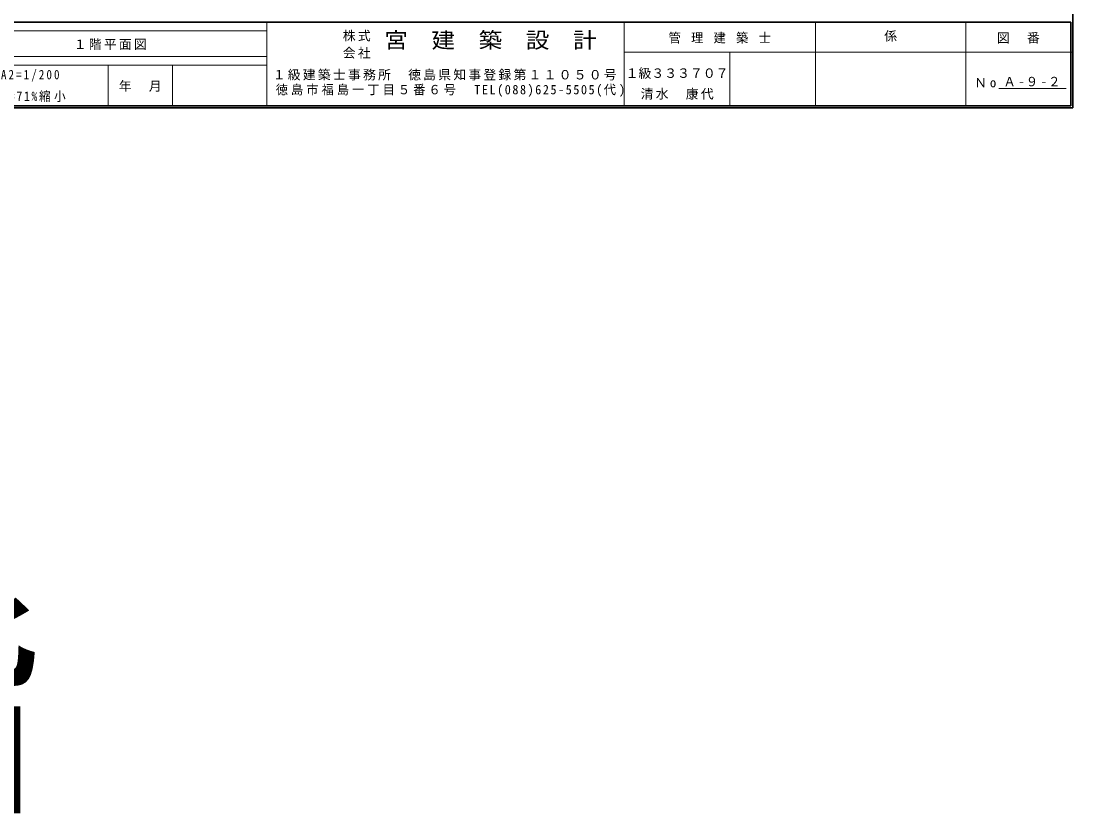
# Model space of a CAD drawing. Units: millimetres at full size; details may follow other scales. Extents: x -443943 to 462275, y -43546 to 79452.
# Drawn here: x -302974 to -278445, y -39567 to -21056 of the extents above; entities that cross this region are included whole.
import ezdxf
from ezdxf.enums import TextEntityAlignment as Align

# ---------------------------------------------------------------- set-up
doc = ezdxf.new("R2010")
doc.units = ezdxf.units.MM
doc.header["$LTSCALE"] = 100
doc.layers.add('4-1_通り芯', color=4, linetype='Continuous', lineweight=9)
doc.styles.add('ＭＳ ゴシック', font='')
doc.styles.get('ＭＳ ゴシック').set_extended_font_data('MS Gothic')

msp = doc.modelspace()

# ---------------------------------------------------------------- linework, layer by layer
at = {"layer": '4-1_通り芯', "color": 5, "lineweight": 30}
for p, q in [((-278444.6, 16273.1), (-278444.6, -23080.8)), ((-333794.7, -21080.8), (-278494.7, -21080.8)), ((-278494.7, -21080.8), (-278494.7, -23030.8)), ((-278494.7, -23030.8), (-319344.7, -23030.8)), ((-278444.6, -23080.8), (-333844.7, -23080.8))]:
    msp.add_line(p, q, dxfattribs=at)
at = {"layer": '4-1_通り芯', "color": 7, "lineweight": 15}
for p, q in [((-297244.6, -21080.8), (-297244.6, -23030.8)), ((-288906.1, -21080.8), (-288906.1, -23030.8)), ((-284444.6, -21080.8), (-284444.6, -23030.8)), ((-280944.6, -23030.8), (-280944.6, -21080.8)), ((-297244.6, -21280.8), (-304544.6, -21280.8)), ((-278444.6, -21780.8), (-288906.1, -21780.8)), ((-286444.7, -23030.8), (-286444.7, -21780.8)), ((-304544.6, -21880.8), (-297244.6, -21880.8)), ((-297244.6, -22080.8), (-306044.6, -22080.8)), ((-300944.7, -23030.8), (-300944.7, -22080.8)), ((-299444.6, -22080.8), (-299444.6, -23030.8)), ((-278605.9, -22632.1), (-280172.1, -22632.1))]:
    msp.add_line(p, q, dxfattribs=at)

# ---------------------------------------------------------------- texts
at = {"layer": '4-1_通り芯', "color": 6, "style": 'ＭＳ ゴシック', "width": 1.1}
msp.add_text('宮\u3000建\u3000築\u3000設\u3000計', height=366.6, dxfattribs=at).set_placement((-294503.3, -21795.4), align=Align.BOTTOM_LEFT)
at = {"layer": '4-1_通り芯', "color": 7, "style": 'ＭＳ ゴシック'}
for s, height, p in [('係', 219.9, (-282844.6, -21580.8)), ('１級３３３７０７', 219.9, (-288875.4, -22446.5)), ('1階', 4399, (-311436.3, -40406.7))]:
    msp.add_text(s, height=height, dxfattribs=at).set_placement(p, align=Align.BOTTOM_LEFT)
at = {"layer": '4-1_通り芯', "color": 7, "char_height": 219.9, "attachment_point": 7, "style": 'ＭＳ ゴシック'}
for s, insert in [('\\T1.17;株式', (-295471.9, -21532.4)), ('\\T1.23;\\W0.95;管\\~理\\~建\\~築\\~士', (-287875.4, -21580.8)), ('\\T1.17;図\u3000番', (-280219.7, -21580.8)), ('\\T1.17;１階平面図', (-301744.6, -21730.8)), ('\\T1.17;会社', (-295471.9, -21932.4)), ('\\T1.39;\\W0.85;A2=1/200', (-303441.2, -22468.3)), ('\\T1.17;１級建築士事務所\u3000徳島県知事登録第１１０５０号', (-297105.1, -22442.3)), ('\\T1.17;年\u3000月', (-300694.6, -22705.8)), ('\\T1.25;\\W0.95;徳島市福島一丁目５番６号\u3000TEL(088)625-5505(代)', (-297035.2, -22823.1)), ('\\T1.22;Ｎo', (-280748.2, -22604.5)), ('\\T1.22;\\W0.95;Ａ-９-２', (-280064, -22581.1)), ('\\T1.3;\\W0.9;A3=71%縮小', (-303603.7, -22943.3)), ('\\T1.17;清水\u3000康代', (-288525.4, -22888.8))]:
    msp.add_mtext(s, dxfattribs=dict(at, insert=insert))

doc.saveas('drawing.dxf')
